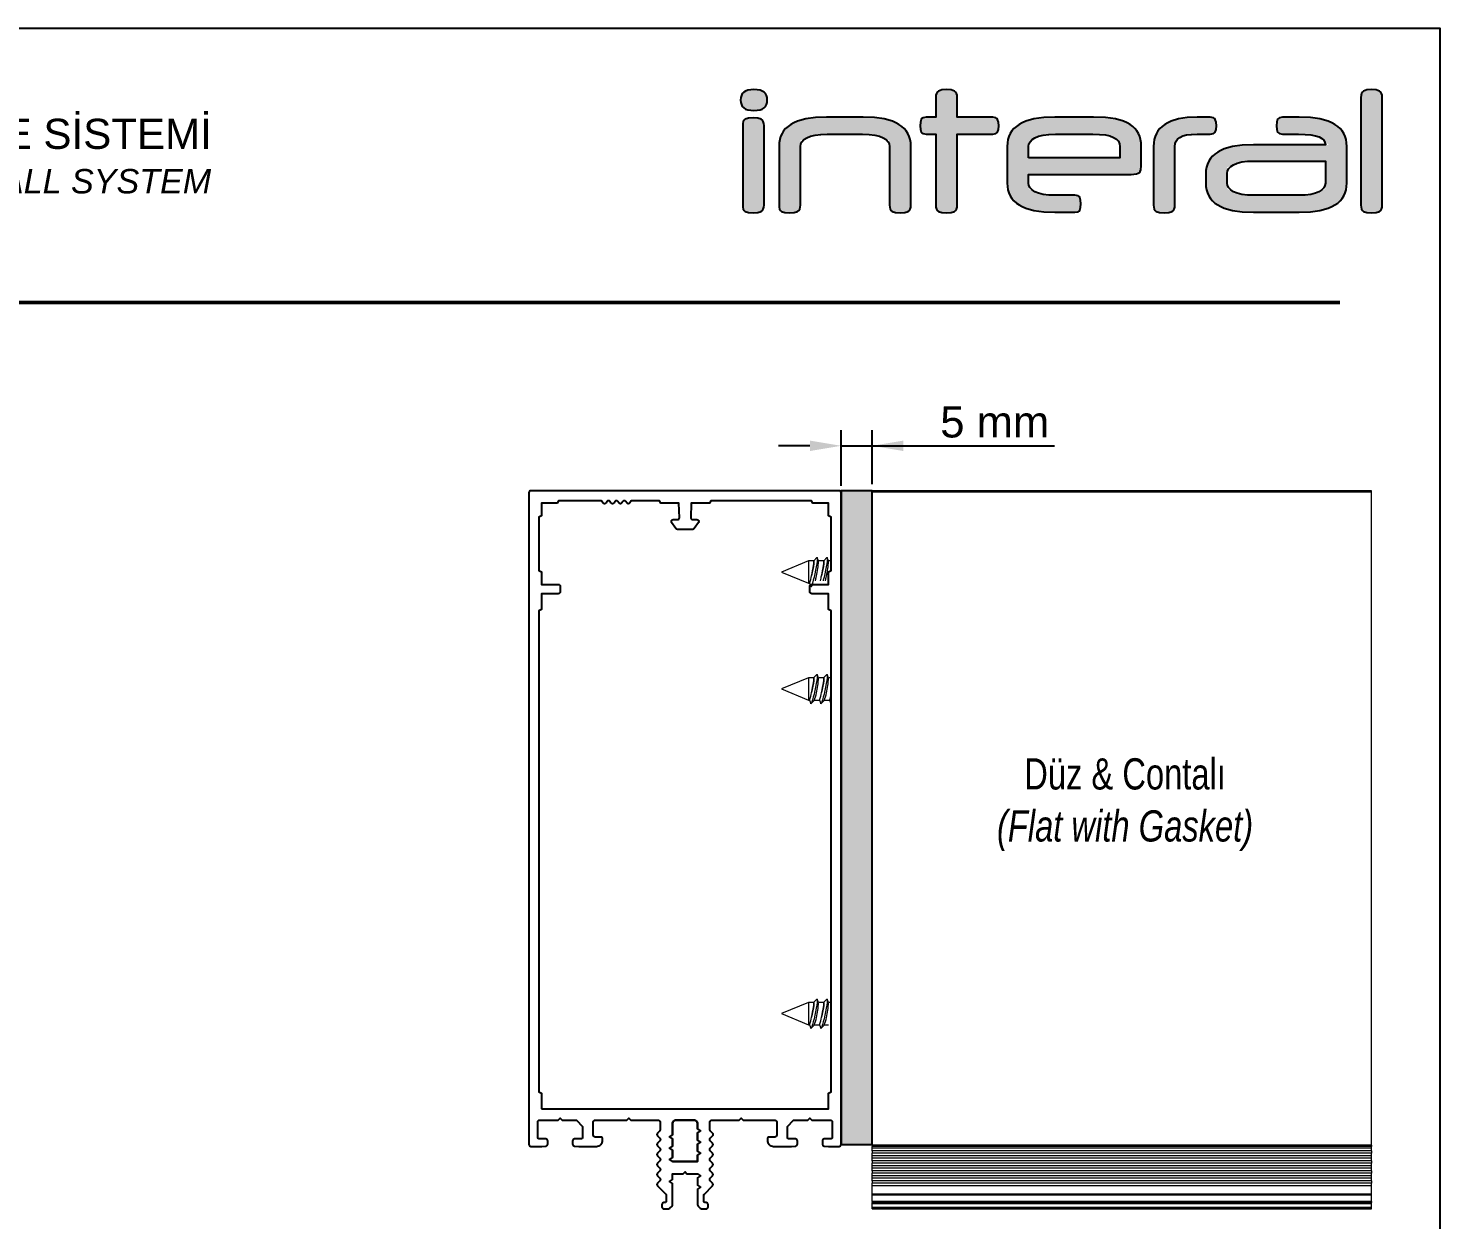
# Model space of a CAD drawing. Header units: millimetres. Extents: x 226 to 1066, y 456 to 1447.
# Drawn here: x 322.7 to 435.7, y 1004.6 to 1100 of the extents above; entities that cross this region are included whole.
import ezdxf

# ---------------------------------------------------------------- set-up
doc = ezdxf.new("R2010")
doc.units = ezdxf.units.MM
for name, color, linetype in [('ANTET', 140, 'Continuous'), ('Layer1', 7, 'Continuous'), ('PROFIL', 7, 'Continuous'), ('SLD-0', 179, 'Continuous'), ('yazı_numara_k', 11, 'Continuous')]:
    doc.layers.add(name, color=color, linetype=linetype)
doc.styles.add('SLDTEXTSTYLE3', font='TXT', dxfattribs={"width": 0.75})
doc.styles.get("Standard").update_dxf_attribs({"font": 'arial.ttf'})
doc.dimstyles.new('ISO-25$0', dxfattribs={"dimtxt": 2.5, "dimasz": 2.5, "dimexe": 1.25, "dimexo": 0.625, "dimtad": 1, "dimdec": 1, "dimtxsty": 'Standard', "dimcen": 2.5, "dimadec": 0, "dimazin": 0, "dimtfac": 1, "dimtdec": 1, "dimtmove": 0, "dimatfit": 3, "dimfxl": 1, "dimarcsym": 0})

# ---------------------------------------------------------------- blocks, each defined once
blk = doc.blocks.new('*D9')
at = {"color": 0, "lineweight": -2, "transparency": 16777216}
for p, q in [((387.77, 1063.4), (387.77, 1067.86)), ((390.27, 1063.54), (390.27, 1067.86)), ((385.27, 1066.61), (382.77, 1066.61)), ((387.77, 1066.61), (404.88, 1066.61)), ((387.77, 1066.61), (390.27, 1066.61))]:
    blk.add_line(p, q, dxfattribs=at)
at = {"color": 0, "transparency": 16777216}
for points in [[(385.27, 1066.19), (385.27, 1067.03), (387.77, 1066.61)], [(392.77, 1067.03), (392.77, 1066.19), (390.27, 1066.61)]]:
    blk.add_solid(points, dxfattribs=at)
at = {"layer": 'Defpoints', "color": 0, "transparency": 16777216}
for p in [(390.27, 1066.61), (390.27, 1062.91), (387.77, 1062.77)]:
    blk.add_point(p, dxfattribs=at)
at = {"color": 0, "transparency": 16777216, "insert": (400.08, 1068.51), "char_height": 2.5, "attachment_point": 5}
blk.add_mtext('{5 mm}', dxfattribs=at)
blk = doc.blocks.new('İnteral Logo - 2D')
at = {"layer": 'PROFIL', "ltscale": 10}
h = blk.add_hatch(color=7, dxfattribs=at)
h.paths.add_polyline_path([(2732.47, 1117.8), (2732.47, 1124.16), (2732.45, 1124.34), (2732.41, 1124.48), (2732.35, 1124.6), (2732.25, 1124.67), (2731.98, 1124.76), (2731.61, 1124.79), (2731.23, 1124.76), (2730.97, 1124.67), (2730.87, 1124.6), (2730.81, 1124.48), (2730.77, 1124.34), (2730.76, 1124.16), (2730.76, 1117.8), (2730.77, 1117.62), (2730.81, 1117.48), (2730.87, 1117.36), (2730.97, 1117.29), (2731.23, 1117.2), (2731.61, 1117.17), (2731.98, 1117.2), (2732.25, 1117.29), (2732.35, 1117.36), (2732.41, 1117.48), (2732.45, 1117.62)])
h.paths.add_polyline_path([(2732.72, 1126.21), (2732.71, 1126.41), (2732.66, 1126.58), (2732.58, 1126.73), (2732.47, 1126.84), (2732.33, 1126.93), (2732.15, 1127), (2731.92, 1127.03), (2731.66, 1127.05), (2731.4, 1127.03), (2731.17, 1127), (2730.99, 1126.93), (2730.84, 1126.84), (2730.73, 1126.73), (2730.66, 1126.58), (2730.61, 1126.41), (2730.59, 1126.21), (2730.61, 1126.01), (2730.66, 1125.84), (2730.73, 1125.69), (2730.84, 1125.58), (2730.99, 1125.49), (2731.17, 1125.42), (2731.4, 1125.39), (2731.66, 1125.37), (2731.92, 1125.39), (2732.15, 1125.42), (2732.33, 1125.49), (2732.47, 1125.58), (2732.58, 1125.69), (2732.66, 1125.84), (2732.71, 1126.01)])
for points in [[(2751.25, 1123.85), (2751.27, 1124.15), (2751.25, 1124.44), (2751.18, 1124.66), (2751.13, 1124.74), (2751.04, 1124.79), (2750.79, 1124.84), (2747.94, 1124.84), (2747.94, 1126.41), (2747.93, 1126.59), (2747.89, 1126.74), (2747.82, 1126.85), (2747.73, 1126.92), (2747.46, 1127.02), (2747.08, 1127.05), (2746.7, 1127.02), (2746.44, 1126.92), (2746.35, 1126.85), (2746.28, 1126.74), (2746.24, 1126.59), (2746.23, 1126.41), (2746.23, 1124.84), (2745.46, 1124.84), (2745.21, 1124.79), (2745.12, 1124.74), (2745.06, 1124.66), (2745, 1124.44), (2744.98, 1124.15), (2745, 1123.85), (2745.06, 1123.64), (2745.12, 1123.57), (2745.21, 1123.52), (2745.46, 1123.47), (2746.23, 1123.47), (2746.23, 1117.8), (2746.24, 1117.62), (2746.28, 1117.48), (2746.35, 1117.36), (2746.44, 1117.29), (2746.7, 1117.2), (2747.08, 1117.17), (2747.46, 1117.2), (2747.73, 1117.29), (2747.82, 1117.36), (2747.89, 1117.48), (2747.93, 1117.62), (2747.94, 1117.8), (2747.94, 1123.47), (2750.79, 1123.47), (2751.04, 1123.52), (2751.13, 1123.57), (2751.18, 1123.64)], [(2743.86, 1123.73), (2743.7, 1123.92), (2743.51, 1124.09), (2743.28, 1124.25), (2743.03, 1124.39), (2742.75, 1124.51), (2742.09, 1124.69), (2741.32, 1124.8), (2740.42, 1124.84), (2737.48, 1124.84), (2736.59, 1124.8), (2735.81, 1124.69), (2735.16, 1124.51), (2734.87, 1124.39), (2734.62, 1124.25), (2734.4, 1124.09), (2734.2, 1123.92), (2734.04, 1123.73), (2733.91, 1123.52), (2733.8, 1123.29), (2733.73, 1123.04), (2733.68, 1122.77), (2733.67, 1122.49), (2733.67, 1117.8), (2733.68, 1117.62), (2733.72, 1117.48), (2733.79, 1117.36), (2733.88, 1117.29), (2734.14, 1117.2), (2734.52, 1117.17), (2734.89, 1117.2), (2735.16, 1117.29), (2735.26, 1117.36), (2735.33, 1117.48), (2735.37, 1117.62), (2735.38, 1117.8), (2735.38, 1122.98), (2736.48, 1123.44), (2737.54, 1123.47), (2741.34, 1123.47), (2742.52, 1122.98), (2742.52, 1117.8), (2742.54, 1117.62), (2742.58, 1117.48), (2742.64, 1117.36), (2742.73, 1117.29), (2743, 1117.2), (2743.37, 1117.17), (2743.75, 1117.2), (2744.02, 1117.29), (2744.11, 1117.36), (2744.18, 1117.48), (2744.22, 1117.62), (2744.24, 1117.8), (2744.24, 1122.49), (2744.22, 1122.77), (2744.18, 1123.04), (2744.1, 1123.29), (2744, 1123.52)], [(2768.68, 1123.85), (2768.7, 1124.15), (2768.68, 1124.44), (2768.61, 1124.66), (2768.55, 1124.74), (2768.47, 1124.79), (2768.21, 1124.84), (2767.16, 1124.84), (2766.36, 1124.8), (2765.67, 1124.69), (2765.07, 1124.51), (2764.81, 1124.39), (2764.57, 1124.26), (2764.36, 1124.1), (2764.18, 1123.93), (2764.02, 1123.74), (2763.9, 1123.53), (2763.8, 1123.3), (2763.73, 1123.05), (2763.69, 1122.79), (2763.67, 1122.5), (2763.67, 1117.8), (2763.69, 1117.62), (2763.72, 1117.48), (2763.79, 1117.36), (2763.88, 1117.29), (2764.15, 1117.2), (2764.52, 1117.17), (2764.9, 1117.2), (2765.17, 1117.29), (2765.26, 1117.36), (2765.33, 1117.48), (2765.37, 1117.62), (2765.38, 1117.8), (2765.38, 1122.5), (2765.41, 1122.72), (2765.48, 1122.91), (2765.6, 1123.08), (2765.78, 1123.22), (2766.01, 1123.33), (2766.32, 1123.41), (2766.7, 1123.46), (2767.16, 1123.47), (2768.21, 1123.47), (2768.47, 1123.52), (2768.55, 1123.57), (2768.61, 1123.64)]]:
    blk.add_hatch(color=7, dxfattribs=at).paths.add_polyline_path(points)
at = {"layer": 'PROFIL', "ltscale": 10, "true_color": 0xfed100}
blk.add_hatch(color=40, dxfattribs=at).paths.add_polyline_path([(2781.99, 1126.41), (2781.98, 1126.59), (2781.94, 1126.74), (2781.87, 1126.85), (2781.78, 1126.92), (2781.51, 1127.02), (2781.13, 1127.05), (2780.75, 1127.02), (2780.49, 1126.92), (2780.4, 1126.85), (2780.33, 1126.74), (2780.29, 1126.59), (2780.28, 1126.41), (2780.28, 1117.8), (2780.29, 1117.62), (2780.33, 1117.48), (2780.4, 1117.36), (2780.49, 1117.29), (2780.75, 1117.2), (2781.13, 1117.17), (2781.51, 1117.2), (2781.78, 1117.29), (2781.87, 1117.36), (2781.94, 1117.48), (2781.98, 1117.62), (2781.99, 1117.8)])
at = {"layer": 'PROFIL', "ltscale": 10}
h = blk.add_hatch(color=7, dxfattribs=at)
h.paths.add_polyline_path([(2759.81, 1124.8), (2758.87, 1124.84), (2755.76, 1124.84), (2754.87, 1124.8), (2754.09, 1124.69), (2753.44, 1124.51), (2753.15, 1124.39), (2752.9, 1124.25), (2752.68, 1124.09), (2752.48, 1123.92), (2752.32, 1123.73), (2752.18, 1123.52), (2752.08, 1123.29), (2752.01, 1123.04), (2751.96, 1122.77), (2751.95, 1122.49), (2751.95, 1119.56), (2751.96, 1119.28), (2752.01, 1119.02), (2752.08, 1118.77), (2752.18, 1118.54), (2752.32, 1118.33), (2752.48, 1118.14), (2752.68, 1117.96), (2752.9, 1117.81), (2753.15, 1117.67), (2753.44, 1117.55), (2754.09, 1117.37), (2754.87, 1117.26), (2755.76, 1117.22), (2757.36, 1117.22), (2757.62, 1117.26), (2757.7, 1117.32), (2757.76, 1117.39), (2757.83, 1117.61), (2757.85, 1117.91), (2757.83, 1118.2), (2757.76, 1118.41), (2757.7, 1118.49), (2757.62, 1118.54), (2757.36, 1118.58), (2754.84, 1118.58), (2753.66, 1119.09), (2753.66, 1120.25), (2761.88, 1120.25), (2762.3, 1120.29), (2762.44, 1120.34), (2762.54, 1120.4), (2762.61, 1120.49), (2762.65, 1120.61), (2762.69, 1120.94), (2762.69, 1122.49), (2762.67, 1122.78), (2762.63, 1123.04), (2762.56, 1123.29), (2762.46, 1123.52), (2762.34, 1123.74), (2762.18, 1123.93), (2762, 1124.1), (2761.79, 1124.26), (2761.55, 1124.39), (2761.27, 1124.51), (2760.61, 1124.69)])
h.paths.add_polyline_path([(2760.98, 1121.59), (2760.98, 1122.49), (2760.95, 1122.71), (2760.85, 1122.91), (2760.69, 1123.08), (2760.47, 1123.22), (2760.18, 1123.33), (2759.81, 1123.41), (2759.35, 1123.46), (2758.82, 1123.47), (2755.81, 1123.47), (2755.29, 1123.46), (2754.84, 1123.4), (2754.46, 1123.31), (2754.17, 1123.19), (2753.95, 1123.04), (2753.79, 1122.87), (2753.69, 1122.69), (2753.66, 1122.49), (2753.66, 1121.59)], flags=16)
at = {"layer": 'PROFIL', "ltscale": 10, "true_color": 0xfed100}
h = blk.add_hatch(color=40, dxfattribs=at)
h.paths.add_polyline_path([(2779.15, 1119.56), (2779.15, 1122.49), (2779.13, 1122.77), (2779.09, 1123.04), (2779.01, 1123.29), (2778.91, 1123.52), (2778.78, 1123.73), (2778.61, 1123.92), (2778.42, 1124.09), (2778.19, 1124.25), (2777.94, 1124.39), (2777.66, 1124.51), (2777, 1124.69), (2776.23, 1124.8), (2775.33, 1124.84), (2774.01, 1124.84), (2773.76, 1124.79), (2773.67, 1124.74), (2773.61, 1124.67), (2773.54, 1124.45), (2773.51, 1124.15), (2773.54, 1123.85), (2773.61, 1123.64), (2773.67, 1123.57), (2773.76, 1123.52), (2774.01, 1123.47), (2776.26, 1123.47), (2776.93, 1123.25), (2777.15, 1123.13), (2777.71, 1122.62), (2771.67, 1122.62), (2770.77, 1122.59), (2770, 1122.48), (2769.34, 1122.29), (2769.06, 1122.18), (2768.81, 1122.04), (2768.58, 1121.88), (2768.39, 1121.71), (2768.22, 1121.52), (2768.09, 1121.31), (2767.99, 1121.08), (2767.91, 1120.83), (2767.87, 1120.56), (2767.85, 1120.28), (2767.85, 1119.56), (2767.87, 1119.28), (2767.91, 1119.02), (2767.99, 1118.77), (2768.09, 1118.54), (2768.22, 1118.33), (2768.39, 1118.14), (2768.58, 1117.96), (2768.81, 1117.81), (2769.06, 1117.67), (2769.34, 1117.55), (2770, 1117.37), (2770.77, 1117.26), (2771.67, 1117.22), (2775.33, 1117.22), (2776.23, 1117.26), (2777, 1117.37), (2777.66, 1117.55), (2777.94, 1117.67), (2778.19, 1117.81), (2778.42, 1117.96), (2778.61, 1118.14), (2778.78, 1118.33), (2778.91, 1118.54), (2779.01, 1118.77), (2779.09, 1119.02), (2779.13, 1119.28)])
h.paths.add_polyline_path([(2777.44, 1119.09), (2776.33, 1118.62), (2775.28, 1118.58), (2770.75, 1118.58), (2769.56, 1119.09), (2769.56, 1120.82), (2770.67, 1121.28), (2771.72, 1121.32), (2777.44, 1121.32)], flags=16)
at = {"layer": 'PROFIL', "color": 7, "ltscale": 10}
for points in [[(2732.72, 1126.21), (2732.71, 1126.41), (2732.66, 1126.58), (2732.58, 1126.73), (2732.47, 1126.84), (2732.33, 1126.93), (2732.15, 1127), (2731.92, 1127.03), (2731.66, 1127.05), (2731.4, 1127.03), (2731.17, 1127), (2730.99, 1126.93), (2730.84, 1126.84), (2730.73, 1126.73), (2730.66, 1126.58), (2730.61, 1126.41), (2730.59, 1126.21), (2730.61, 1126.01), (2730.66, 1125.84), (2730.73, 1125.69), (2730.84, 1125.58), (2730.99, 1125.49), (2731.17, 1125.42), (2731.4, 1125.39), (2731.66, 1125.37), (2731.92, 1125.39), (2732.15, 1125.42), (2732.33, 1125.49), (2732.47, 1125.58), (2732.58, 1125.69), (2732.66, 1125.84), (2732.71, 1126.01)], [(2751.25, 1123.85), (2751.27, 1124.15), (2751.25, 1124.44), (2751.18, 1124.66), (2751.13, 1124.74), (2751.04, 1124.79), (2750.79, 1124.84), (2747.94, 1124.84), (2747.94, 1126.41), (2747.93, 1126.59), (2747.89, 1126.74), (2747.82, 1126.85), (2747.73, 1126.92), (2747.46, 1127.02), (2747.08, 1127.05), (2746.7, 1127.02), (2746.44, 1126.92), (2746.35, 1126.85), (2746.28, 1126.74), (2746.24, 1126.59), (2746.23, 1126.41), (2746.23, 1124.84), (2745.46, 1124.84), (2745.21, 1124.79), (2745.12, 1124.74), (2745.06, 1124.66), (2745, 1124.44), (2744.98, 1124.15), (2745, 1123.85), (2745.06, 1123.64), (2745.12, 1123.57), (2745.21, 1123.52), (2745.46, 1123.47), (2746.23, 1123.47), (2746.23, 1117.8), (2746.24, 1117.62), (2746.28, 1117.48), (2746.35, 1117.36), (2746.44, 1117.29), (2746.7, 1117.2), (2747.08, 1117.17), (2747.46, 1117.2), (2747.73, 1117.29), (2747.82, 1117.36), (2747.89, 1117.48), (2747.93, 1117.62), (2747.94, 1117.8), (2747.94, 1123.47), (2750.79, 1123.47), (2751.04, 1123.52), (2751.13, 1123.57), (2751.18, 1123.64)], [(2732.47, 1117.8), (2732.47, 1124.16), (2732.45, 1124.34), (2732.41, 1124.48), (2732.35, 1124.6), (2732.25, 1124.67), (2731.98, 1124.76), (2731.61, 1124.79), (2731.23, 1124.76), (2730.97, 1124.67), (2730.87, 1124.6), (2730.81, 1124.48), (2730.77, 1124.34), (2730.76, 1124.16), (2730.76, 1117.8), (2730.77, 1117.62), (2730.81, 1117.48), (2730.87, 1117.36), (2730.97, 1117.29), (2731.23, 1117.2), (2731.61, 1117.17), (2731.98, 1117.2), (2732.25, 1117.29), (2732.35, 1117.36), (2732.41, 1117.48), (2732.45, 1117.62)], [(2743.86, 1123.73), (2743.7, 1123.92), (2743.51, 1124.09), (2743.28, 1124.25), (2743.03, 1124.39), (2742.75, 1124.51), (2742.09, 1124.69), (2741.32, 1124.8), (2740.42, 1124.84), (2737.48, 1124.84), (2736.59, 1124.8), (2735.81, 1124.69), (2735.16, 1124.51), (2734.87, 1124.39), (2734.62, 1124.25), (2734.4, 1124.09), (2734.2, 1123.92), (2734.04, 1123.73), (2733.91, 1123.52), (2733.8, 1123.29), (2733.73, 1123.04), (2733.68, 1122.77), (2733.67, 1122.49), (2733.67, 1117.8), (2733.68, 1117.62), (2733.72, 1117.48), (2733.79, 1117.36), (2733.88, 1117.29), (2734.14, 1117.2), (2734.52, 1117.17), (2734.89, 1117.2), (2735.16, 1117.29), (2735.26, 1117.36), (2735.33, 1117.48), (2735.37, 1117.62), (2735.38, 1117.8), (2735.38, 1122.49), (2735.41, 1122.69), (2735.51, 1122.87), (2735.67, 1123.04), (2735.89, 1123.19), (2736.19, 1123.31), (2736.56, 1123.4), (2737.01, 1123.46), (2737.54, 1123.47), (2740.37, 1123.47), (2740.89, 1123.46), (2741.34, 1123.4), (2741.72, 1123.31), (2742.01, 1123.19), (2742.24, 1123.04), (2742.4, 1122.87), (2742.49, 1122.69), (2742.52, 1122.49), (2742.52, 1117.8), (2742.54, 1117.62), (2742.58, 1117.48), (2742.64, 1117.36), (2742.73, 1117.29), (2743, 1117.2), (2743.37, 1117.17), (2743.75, 1117.2), (2744.02, 1117.29), (2744.11, 1117.36), (2744.18, 1117.48), (2744.22, 1117.62), (2744.24, 1117.8), (2744.24, 1122.49), (2744.22, 1122.77), (2744.18, 1123.04), (2744.1, 1123.29), (2744, 1123.52)], [(2762, 1124.1), (2761.79, 1124.26), (2761.55, 1124.39), (2761.27, 1124.51), (2760.61, 1124.69), (2759.81, 1124.8), (2758.87, 1124.84), (2755.76, 1124.84), (2754.87, 1124.8), (2754.09, 1124.69), (2753.44, 1124.51), (2753.15, 1124.39), (2752.9, 1124.25), (2752.68, 1124.09), (2752.48, 1123.92), (2752.32, 1123.73), (2752.18, 1123.52), (2752.08, 1123.29), (2752.01, 1123.04), (2751.96, 1122.77), (2751.95, 1122.49), (2751.95, 1119.56), (2751.96, 1119.28), (2752.01, 1119.02), (2752.08, 1118.77), (2752.18, 1118.54), (2752.32, 1118.33), (2752.48, 1118.14), (2752.68, 1117.96), (2752.9, 1117.81), (2753.15, 1117.67), (2753.44, 1117.55), (2754.09, 1117.37), (2754.87, 1117.26), (2755.76, 1117.22), (2757.36, 1117.22), (2757.62, 1117.26), (2757.7, 1117.32), (2757.76, 1117.39), (2757.83, 1117.61), (2757.85, 1117.91), (2757.83, 1118.2), (2757.76, 1118.41), (2757.7, 1118.49), (2757.62, 1118.54), (2757.36, 1118.58), (2755.81, 1118.58), (2755.29, 1118.6), (2754.84, 1118.65), (2754.46, 1118.74), (2754.17, 1118.87), (2753.95, 1119.02), (2753.79, 1119.19), (2753.69, 1119.37), (2753.66, 1119.56), (2753.66, 1120.25), (2761.88, 1120.25), (2762.3, 1120.29), (2762.44, 1120.34), (2762.54, 1120.4), (2762.61, 1120.49), (2762.65, 1120.61), (2762.69, 1120.94), (2762.69, 1122.49), (2762.67, 1122.78), (2762.63, 1123.04), (2762.56, 1123.29), (2762.46, 1123.52), (2762.34, 1123.74), (2762.18, 1123.93)], [(2768.68, 1123.85), (2768.7, 1124.15), (2768.68, 1124.44), (2768.61, 1124.66), (2768.55, 1124.74), (2768.47, 1124.79), (2768.21, 1124.84), (2767.16, 1124.84), (2766.36, 1124.8), (2765.67, 1124.69), (2765.07, 1124.51), (2764.81, 1124.39), (2764.57, 1124.26), (2764.36, 1124.1), (2764.18, 1123.93), (2764.02, 1123.74), (2763.9, 1123.53), (2763.8, 1123.3), (2763.73, 1123.05), (2763.69, 1122.79), (2763.67, 1122.5), (2763.67, 1117.8), (2763.69, 1117.62), (2763.72, 1117.48), (2763.79, 1117.36), (2763.88, 1117.29), (2764.15, 1117.2), (2764.52, 1117.17), (2764.9, 1117.2), (2765.17, 1117.29), (2765.26, 1117.36), (2765.33, 1117.48), (2765.37, 1117.62), (2765.38, 1117.8), (2765.38, 1122.5), (2765.41, 1122.72), (2765.48, 1122.91), (2765.6, 1123.08), (2765.78, 1123.22), (2766.01, 1123.33), (2766.32, 1123.41), (2766.7, 1123.46), (2767.16, 1123.47), (2768.21, 1123.47), (2768.47, 1123.52), (2768.55, 1123.57), (2768.61, 1123.64)], [(2753.66, 1121.59), (2753.66, 1122.49), (2753.69, 1122.69), (2753.79, 1122.87), (2753.95, 1123.04), (2754.17, 1123.19), (2754.46, 1123.31), (2754.84, 1123.4), (2755.29, 1123.46), (2755.81, 1123.47), (2758.82, 1123.47), (2759.35, 1123.46), (2759.81, 1123.41), (2760.18, 1123.33), (2760.47, 1123.22), (2760.69, 1123.08), (2760.85, 1122.91), (2760.95, 1122.71), (2760.98, 1122.49), (2760.98, 1121.59)]]:
    blk.add_lwpolyline(points, close=True, dxfattribs=at)
at = {"layer": 'PROFIL', "color": 40, "ltscale": 10, "true_color": 0xfed100}
for points in [[(2781.99, 1117.8), (2781.99, 1126.41), (2781.98, 1126.59), (2781.94, 1126.74), (2781.87, 1126.85), (2781.78, 1126.92), (2781.51, 1127.02), (2781.13, 1127.05), (2780.75, 1127.02), (2780.49, 1126.92), (2780.4, 1126.85), (2780.33, 1126.74), (2780.29, 1126.59), (2780.28, 1126.41), (2780.28, 1117.8), (2780.29, 1117.62), (2780.33, 1117.48), (2780.4, 1117.36), (2780.49, 1117.29), (2780.75, 1117.2), (2781.13, 1117.17), (2781.51, 1117.2), (2781.78, 1117.29), (2781.87, 1117.36), (2781.94, 1117.48), (2781.98, 1117.62)], [(2779.15, 1119.56), (2779.15, 1122.49), (2779.13, 1122.77), (2779.09, 1123.04), (2779.01, 1123.29), (2778.91, 1123.52), (2778.78, 1123.73), (2778.61, 1123.92), (2778.42, 1124.09), (2778.19, 1124.25), (2777.94, 1124.39), (2777.66, 1124.51), (2777, 1124.69), (2776.23, 1124.8), (2775.33, 1124.84), (2774.01, 1124.84), (2773.76, 1124.79), (2773.67, 1124.74), (2773.61, 1124.67), (2773.54, 1124.45), (2773.51, 1124.15), (2773.54, 1123.85), (2773.61, 1123.64), (2773.67, 1123.57), (2773.76, 1123.52), (2774.01, 1123.47), (2775.28, 1123.47), (2775.81, 1123.46), (2776.27, 1123.42), (2776.64, 1123.35), (2776.93, 1123.25), (2777.15, 1123.13), (2777.31, 1122.99), (2777.4, 1122.82), (2777.44, 1122.64), (2777.44, 1122.62), (2771.67, 1122.62), (2770.77, 1122.59), (2770, 1122.48), (2769.34, 1122.29), (2769.06, 1122.18), (2768.81, 1122.04), (2768.58, 1121.88), (2768.39, 1121.71), (2768.22, 1121.52), (2768.09, 1121.31), (2767.99, 1121.08), (2767.91, 1120.83), (2767.87, 1120.56), (2767.85, 1120.28), (2767.85, 1119.56), (2767.87, 1119.28), (2767.91, 1119.02), (2767.99, 1118.77), (2768.09, 1118.54), (2768.22, 1118.33), (2768.39, 1118.14), (2768.58, 1117.96), (2768.81, 1117.81), (2769.06, 1117.67), (2769.34, 1117.55), (2770, 1117.37), (2770.77, 1117.26), (2771.67, 1117.22), (2775.33, 1117.22), (2776.23, 1117.26), (2777, 1117.37), (2777.66, 1117.55), (2777.94, 1117.67), (2778.19, 1117.81), (2778.42, 1117.96), (2778.61, 1118.14), (2778.78, 1118.33), (2778.91, 1118.54), (2779.01, 1118.77), (2779.09, 1119.02), (2779.13, 1119.28)], [(2769.56, 1119.56), (2769.56, 1120.33), (2769.6, 1120.53), (2769.69, 1120.72), (2769.85, 1120.88), (2770.08, 1121.03), (2770.37, 1121.16), (2770.74, 1121.25), (2771.19, 1121.3), (2771.72, 1121.32), (2777.44, 1121.32), (2777.44, 1119.56), (2777.4, 1119.37), (2777.31, 1119.19), (2777.15, 1119.02), (2776.92, 1118.87), (2776.63, 1118.74), (2776.26, 1118.65), (2775.81, 1118.6), (2775.28, 1118.58), (2771.72, 1118.58), (2771.19, 1118.6), (2770.74, 1118.65), (2770.37, 1118.74), (2770.08, 1118.87), (2769.85, 1119.02), (2769.69, 1119.19), (2769.6, 1119.37)]]:
    blk.add_lwpolyline(points, close=True, dxfattribs=at)
blk = doc.blocks.new('MN50.S.1')
at = {"color": 252}
blk.add_lwpolyline([(9907.25, 888.56), (9907.25, 1185.56), (10117.25, 1185.56), (10117.25, 888.56)], close=True, dxfattribs=at)
at = {"color": 0, "const_width": 0.3}
blk.add_lwpolyline([(9915.28, 1163.6), (10109.25, 1163.6)], dxfattribs=at)
at = {"layer": 'yazı_numara_k', "color": 140}
blk.add_blockref('İnteral Logo - 2D', (7330.65, 53.6), dxfattribs=at)
at = {"layer": 'yazı_numara_k', "color": 0, "insert": (9953.31, 1178.31), "char_height": 2.414, "attachment_point": 1}
blk.add_mtext('{\\fArial|b0|i0|c238|p34;ISI YALITIMLI GİYDİRME CEPHE SİSTEMİ\\P\\fArial|b0|i1|c238|p34;\\H0.809524x;THERMALLY INSULATED CURTAIN WALL SYSTEM}', dxfattribs=at)
blk = doc.blocks.new('K.F.İ.5B')
at = {"ltscale": 0.1}
blk.add_hatch(color=1, dxfattribs=at).paths.add_polyline_path([(905.74, 1338.87), (908.24, 1338.87), (908.24, 1391.22), (905.74, 1391.22)])
at = {"color": 7, "linetype": 'Continuous', "lineweight": 15}
for p, q in [((908.49, 1391.22), (905.74, 1391.22)), ((905.74, 1338.87), (905.74, 1391.12)), ((905.74, 1338.87), (905.74, 1391.12)), ((908.24, 1338.87), (908.24, 1391.22)), ((948.24, 1391.12), (908.24, 1391.12)), ((948.24, 1391.22), (908.49, 1391.22)), ((948.24, 1391.12), (948.24, 1391.22)), ((948.24, 1338.82), (948.24, 1391.12)), ((903.13, 1385.6), (900.98, 1384.7)), ((903.56, 1385.6), (903.13, 1385.6)), ((903.13, 1385.6), (903.13, 1383.81)), ((903.81, 1385.87), (903.56, 1385.62)), ((903.94, 1385.58), (903.83, 1385.87)), ((904.36, 1385.6), (903.93, 1385.6)), ((904.61, 1385.87), (904.36, 1385.62)), ((904.74, 1385.58), (904.63, 1385.87)), ((904.94, 1385.6), (904.73, 1385.6)), ((900.98, 1384.7), (903.13, 1383.81)), ((903.13, 1383.81), (903.22, 1383.81)), ((903.21, 1383.82), (903.32, 1383.54)), ((903.34, 1383.53), (903.49, 1383.69)), ((903.13, 1376.24), (900.98, 1375.35)), ((903.56, 1376.24), (903.13, 1376.24)), ((903.13, 1376.24), (903.13, 1374.45)), ((903.81, 1376.52), (903.56, 1376.26)), ((903.94, 1376.23), (903.83, 1376.51)), ((904.36, 1376.24), (903.93, 1376.24)), ((904.61, 1376.52), (904.36, 1376.26)), ((904.74, 1376.23), (904.63, 1376.51)), ((904.94, 1376.24), (904.73, 1376.24)), ((900.98, 1375.35), (903.13, 1374.45)), ((903.13, 1374.45), (903.22, 1374.45)), ((903.21, 1374.46), (903.32, 1374.18)), ((903.34, 1374.18), (903.59, 1374.43)), ((903.61, 1374.45), (904.02, 1374.45)), ((904.01, 1374.46), (904.12, 1374.18)), ((904.14, 1374.18), (904.39, 1374.43)), ((904.41, 1374.45), (904.82, 1374.45)), ((904.81, 1374.46), (904.92, 1374.18)), ((904.94, 1374.18), (904.94, 1374.18)), ((903.13, 1350.24), (900.98, 1349.35)), ((903.56, 1350.24), (903.13, 1350.24)), ((903.13, 1350.24), (903.13, 1348.45)), ((903.81, 1350.52), (903.56, 1350.26)), ((903.94, 1350.23), (903.83, 1350.51)), ((904.36, 1350.24), (903.93, 1350.24)), ((904.61, 1350.52), (904.36, 1350.26)), ((904.74, 1350.23), (904.63, 1350.51)), ((904.94, 1350.24), (904.73, 1350.24)), ((900.98, 1349.35), (903.13, 1348.45)), ((903.13, 1348.45), (903.22, 1348.45)), ((903.21, 1348.46), (903.32, 1348.18)), ((903.34, 1348.18), (903.59, 1348.43)), ((903.61, 1348.45), (904.02, 1348.45)), ((904.01, 1348.46), (904.12, 1348.18)), ((904.14, 1348.18), (904.39, 1348.43)), ((904.41, 1348.45), (904.74, 1348.45)), ((908.24, 1338.82), (908.24, 1338.87)), ((908.24, 1338.82), (908.24, 1338.72)), ((908.24, 1338.58), (908.24, 1338.72)), ((948.24, 1338.82), (948.24, 1338.72)), ((948.24, 1338.58), (948.24, 1338.72)), ((908.24, 1338.37), (908.24, 1338.58)), ((908.24, 1338.37), (908.24, 1338.18)), ((908.24, 1337.97), (908.24, 1338.18)), ((908.24, 1337.78), (908.24, 1337.97)), ((908.24, 1337.57), (908.24, 1337.78)), ((908.24, 1337.57), (908.24, 1337.38)), ((948.24, 1338.37), (948.24, 1338.58)), ((948.24, 1338.37), (948.24, 1338.18)), ((948.24, 1337.97), (948.24, 1338.18)), ((948.24, 1337.78), (948.24, 1337.97)), ((948.24, 1337.57), (948.24, 1337.78)), ((948.24, 1337.57), (948.24, 1337.38)), ((908.24, 1337.17), (908.24, 1337.38)), ((908.24, 1336.98), (908.24, 1337.17)), ((908.24, 1336.77), (908.24, 1336.98)), ((908.24, 1336.77), (908.24, 1336.58)), ((908.24, 1336.37), (908.24, 1336.58)), ((948.24, 1337.17), (948.24, 1337.38)), ((948.24, 1336.98), (948.24, 1337.17)), ((948.24, 1336.77), (948.24, 1336.98)), ((948.24, 1336.77), (948.24, 1336.58)), ((948.24, 1336.37), (948.24, 1336.58)), ((908.24, 1336.18), (908.24, 1336.37)), ((908.24, 1335.97), (908.24, 1336.18)), ((908.24, 1335.97), (908.24, 1335.78)), ((908.24, 1335.57), (908.24, 1335.78)), ((908.24, 1334.89), (908.24, 1335.57)), ((948.24, 1336.18), (948.24, 1336.37)), ((948.24, 1335.97), (948.24, 1336.18)), ((948.24, 1335.97), (948.24, 1335.78)), ((948.24, 1335.57), (948.24, 1335.78)), ((948.24, 1334.89), (948.24, 1335.57)), ((908.24, 1334.82), (908.24, 1334.89)), ((908.24, 1334.32), (908.24, 1334.82)), ((908.24, 1334.32), (908.24, 1334.22)), ((908.24, 1334.12), (908.24, 1334.22)), ((948.24, 1334.82), (948.24, 1334.89)), ((948.24, 1334.32), (948.24, 1334.82)), ((948.24, 1334.32), (948.24, 1334.22)), ((948.24, 1334.12), (948.24, 1334.22)), ((908.24, 1333.82), (908.24, 1334.12)), ((908.24, 1333.72), (908.24, 1333.82)), ((948.24, 1333.82), (948.24, 1334.12)), ((948.24, 1333.72), (948.24, 1333.82))]:
    blk.add_line(p, q, dxfattribs=at)
at = {"ltscale": 0.1}
blk.add_line((908.24, 1338.87), (908.24, 1338.87), dxfattribs=at)
at = {"color": 8, "linetype": 'Continuous', "lineweight": 15}
for p, q in [((948.24, 1338.82), (908.24, 1338.82)), ((948.24, 1338.72), (908.24, 1338.72)), ((948.24, 1338.58), (908.24, 1338.58)), ((948.24, 1338.37), (908.24, 1338.37)), ((948.24, 1338.18), (908.24, 1338.18)), ((948.24, 1337.97), (908.24, 1337.97)), ((948.24, 1337.78), (908.24, 1337.78)), ((948.24, 1337.57), (908.24, 1337.57)), ((948.24, 1337.38), (908.24, 1337.38)), ((948.24, 1337.17), (908.24, 1337.17)), ((948.24, 1336.98), (908.24, 1336.98)), ((948.24, 1336.77), (908.24, 1336.77)), ((948.24, 1336.58), (908.24, 1336.58)), ((948.24, 1336.37), (908.24, 1336.37)), ((948.24, 1336.18), (908.24, 1336.18)), ((948.24, 1335.97), (908.24, 1335.97)), ((948.24, 1335.78), (908.24, 1335.78)), ((948.24, 1335.57), (908.24, 1335.57)), ((948.24, 1334.89), (908.24, 1334.89)), ((948.24, 1334.82), (908.24, 1334.82)), ((948.24, 1334.32), (908.24, 1334.32)), ((948.24, 1334.22), (908.24, 1334.22)), ((948.24, 1334.12), (908.24, 1334.12)), ((948.24, 1333.82), (908.24, 1333.82))]:
    blk.add_line(p, q, dxfattribs=at)
at = {"color": 7}
blk.add_line((948.24, 1333.72), (908.24, 1333.72), dxfattribs=at)
at = {"ltscale": 0.1}
for points in [[(908.24, 1338.87), (908.24, 1391.22), (905.74, 1391.22, -0.041689), (905.74, 1391.12), (905.74, 1391.12), (905.74, 1338.97), (905.74, 1338.97), (905.74, 1338.87)], [(894.24, 1337.52), (892.24, 1337.52), (891.99, 1337.68), (892.24, 1337.84), (892.24, 1338.42), (891.99, 1338.58), (892.24, 1338.74), (892.24, 1339.32), (891.99, 1339.48), (892.24, 1339.64), (892.24, 1340.57, -0.414214), (892.49, 1340.82), (893.99, 1340.82, -0.414214), (894.24, 1340.57), (894.24, 1340.13), (894.49, 1339.97), (894.24, 1339.81), (894.24, 1339.23), (894.49, 1339.07), (894.24, 1338.91), (894.24, 1338.33), (894.49, 1338.17), (894.24, 1338.01)]]:
    blk.add_lwpolyline(points, format="xyb", close=True, dxfattribs=at)
at = {"color": 7, "linetype": 'Continuous', "lineweight": 15, "flags": 128}
for points in [[(903.81, 1385.87), (903.82, 1385.88), (903.83, 1385.85), (903.83, 1385.75), (903.82, 1385.59), (903.79, 1385.38), (903.75, 1385.13), (903.7, 1384.86), (903.64, 1384.58), (903.58, 1384.3), (903.51, 1384.05), (903.45, 1383.83), (903.4, 1383.67), (903.36, 1383.57), (903.33, 1383.53), (903.32, 1383.54)], [(903.54, 1385.6), (903.56, 1385.62), (903.57, 1385.6), (903.57, 1385.52), (903.56, 1385.36), (903.53, 1385.16), (903.48, 1384.92), (903.43, 1384.67), (903.38, 1384.42)], [(904.34, 1385.6), (904.36, 1385.62), (904.37, 1385.6), (904.37, 1385.52), (904.36, 1385.36), (904.33, 1385.16), (904.28, 1384.92), (904.23, 1384.67), (904.18, 1384.42)], [(904.61, 1385.87), (904.62, 1385.88), (904.63, 1385.85), (904.63, 1385.75), (904.62, 1385.59), (904.59, 1385.38), (904.55, 1385.13), (904.5, 1384.86), (904.44, 1384.58), (904.38, 1384.3), (904.31, 1384.05), (904.31, 1384.02)], [(903.81, 1376.52), (903.82, 1376.52), (903.83, 1376.49), (903.83, 1376.39), (903.82, 1376.24), (903.79, 1376.03), (903.75, 1375.78), (903.7, 1375.5), (903.64, 1375.22), (903.58, 1374.94), (903.51, 1374.69), (903.45, 1374.48), (903.4, 1374.31), (903.36, 1374.21), (903.33, 1374.17), (903.32, 1374.18)], [(903.54, 1376.24), (903.56, 1376.26), (903.57, 1376.25), (903.57, 1376.16), (903.56, 1376.01), (903.53, 1375.8), (903.48, 1375.57), (903.43, 1375.31), (903.38, 1375.07)], [(904.61, 1376.52), (904.62, 1376.52), (904.63, 1376.49), (904.63, 1376.39), (904.62, 1376.24), (904.59, 1376.03), (904.55, 1375.78), (904.5, 1375.5), (904.44, 1375.22), (904.38, 1374.94), (904.31, 1374.69), (904.25, 1374.48), (904.2, 1374.31), (904.16, 1374.21), (904.13, 1374.17), (904.12, 1374.18)], [(904.34, 1376.24), (904.36, 1376.26), (904.37, 1376.25), (904.37, 1376.16), (904.36, 1376.01), (904.33, 1375.8), (904.28, 1375.57), (904.23, 1375.31), (904.18, 1375.07)], [(904.94, 1374.19), (904.93, 1374.17), (904.92, 1374.18)], [(903.81, 1350.52), (903.82, 1350.52), (903.83, 1350.49), (903.83, 1350.39), (903.82, 1350.24), (903.79, 1350.03), (903.75, 1349.78), (903.7, 1349.5), (903.64, 1349.22), (903.58, 1348.94), (903.51, 1348.69), (903.45, 1348.48), (903.4, 1348.31), (903.36, 1348.21), (903.33, 1348.17), (903.32, 1348.18)], [(903.54, 1350.24), (903.56, 1350.26), (903.57, 1350.25), (903.57, 1350.16), (903.56, 1350.01), (903.53, 1349.8), (903.48, 1349.57), (903.43, 1349.31), (903.38, 1349.07)], [(904.61, 1350.52), (904.62, 1350.52), (904.63, 1350.49), (904.63, 1350.39), (904.62, 1350.24), (904.59, 1350.03), (904.55, 1349.78), (904.5, 1349.5), (904.44, 1349.22), (904.38, 1348.94), (904.31, 1348.69), (904.25, 1348.48), (904.2, 1348.31), (904.16, 1348.21), (904.13, 1348.17), (904.12, 1348.18)], [(904.34, 1350.24), (904.36, 1350.26), (904.37, 1350.25), (904.37, 1350.16), (904.36, 1350.01), (904.33, 1349.8), (904.28, 1349.57), (904.23, 1349.31), (904.18, 1349.07)]]:
    blk.add_lwpolyline(points, dxfattribs=at)
at = {"color": 7, "linetype": 'Continuous', "lineweight": 15}
for centre, radius, start, end in [((897.28, 1385.86), 6.66, 347.2191, 357.6371), ((898.08, 1385.86), 6.66, 347.2191, 357.6371), ((900.27, 1384.89), 3.14, 339.9075, 351.3775), ((901.27, 1384.82), 2.54, 341.6088, 350.0006), ((901.07, 1384.89), 3.14, 343.8565, 351.3775), ((902.07, 1384.82), 2.54, 341.6088, 350.0006), ((897.28, 1376.5), 6.66, 347.2191, 357.6371), ((898.08, 1376.5), 6.66, 347.2191, 357.6371), ((900.27, 1375.54), 3.14, 339.9075, 351.3775), ((901.27, 1375.47), 2.54, 336.015, 350.0006), ((901.07, 1375.54), 3.14, 339.9075, 351.3775), ((902.07, 1375.47), 2.54, 336.015, 350.0006), ((901.87, 1375.54), 3.14, 339.9075, 348.2364), ((897.28, 1350.5), 6.66, 347.2191, 357.6371), ((898.08, 1350.5), 6.66, 347.2191, 357.6371), ((900.27, 1349.54), 3.14, 339.9075, 351.3775), ((901.27, 1349.47), 2.54, 336.015, 350.0006), ((901.07, 1349.54), 3.14, 339.9075, 351.3775), ((902.07, 1349.47), 2.54, 336.015, 350.0006)]:
    blk.add_arc(centre, radius, start, end, dxfattribs=at)
for centre in [(903.37, 1384.7), (904.17, 1384.7), (903.37, 1375.35), (904.17, 1375.35), (903.37, 1349.35), (904.17, 1349.35)]:
    blk.add_ellipse(centre, major_axis=(0.189, 0.895), ratio=0.071811, start_param=4.409934, end_param=6.298382, dxfattribs=at)
at = {"layer": 'Layer1', "color": 0, "ltscale": 10}
for points in [[(888.89, 1340.82), (891.09, 1340.82, -0.414214), (891.24, 1340.67), (891.24, 1340.05, -0.198912), (891.2, 1339.94), (891.04, 1339.78, 0.414213), (891.04, 1339.57), (891.23, 1339.38, -0.404139), (891.23, 1339.17), (891.04, 1338.98, 0.414214), (891.04, 1338.77), (891.23, 1338.58, -0.414214), (891.23, 1338.37), (891.04, 1338.18, 0.414214), (891.04, 1337.97), (891.23, 1337.78, -0.414214), (891.23, 1337.57), (891.04, 1337.38, 0.414214), (891.04, 1337.17), (891.23, 1336.98, -0.414214), (891.23, 1336.77), (891.04, 1336.58, 0.414214), (891.04, 1336.37), (891.23, 1336.18, -0.414214), (891.23, 1335.97), (891.04, 1335.78, 0.414214), (891.04, 1335.57), (891.7, 1334.9, -0.198912), (891.74, 1334.8), (891.74, 1334.32, -0.414214), (891.64, 1334.22), (891.54, 1334.22, 0.414214), (891.39, 1334.07), (891.39, 1333.87, 0.414214), (891.54, 1333.72), (891.92, 1333.72, 0.198912), (892.03, 1333.77), (892.2, 1333.94, 0.198913), (892.24, 1334.04), (892.24, 1335.76), (891.99, 1335.92), (892.24, 1336.08), (892.24, 1336.52), (893.09, 1336.52), (893.24, 1336.67), (893.39, 1336.52), (894.24, 1336.52), (894.49, 1336.36), (894.24, 1336.2), (894.24, 1335.62), (894.49, 1335.46), (894.24, 1335.3), (894.24, 1334.04, 0.198913), (894.29, 1333.94), (894.46, 1333.77, 0.198912), (894.57, 1333.72), (894.94, 1333.72, 0.414214), (895.09, 1333.87), (895.09, 1334.07, 0.414214), (894.94, 1334.22), (894.89, 1334.22, -0.414214), (894.74, 1334.37), (894.74, 1334.8, -0.198912), (894.79, 1334.9), (895.45, 1335.57, 0.414214), (895.45, 1335.78), (895.26, 1335.97, -0.414214), (895.26, 1336.18), (895.45, 1336.37, 0.414214), (895.45, 1336.58), (895.26, 1336.77, -0.414214), (895.26, 1336.98), (895.45, 1337.17, 0.414214), (895.45, 1337.38), (895.26, 1337.57, -0.414214), (895.26, 1337.78), (895.45, 1337.97, 0.414214), (895.45, 1338.18), (895.26, 1338.37, -0.414214), (895.26, 1338.58), (895.45, 1338.77, 0.414214), (895.45, 1338.98), (895.26, 1339.17, -0.404139), (895.26, 1339.38), (895.45, 1339.57, 0.414213), (895.45, 1339.78), (895.29, 1339.94, -0.198912), (895.24, 1340.05), (895.24, 1340.67, -0.414214), (895.39, 1340.82), (897.59, 1340.82), (897.74, 1340.97), (897.89, 1340.82), (900.44, 1340.82, -0.414214), (900.59, 1340.67), (900.59, 1339.62, -0.414214), (900.44, 1339.47), (899.99, 1339.47, 0.414214), (899.84, 1339.32), (899.84, 1339.22, 0.414214), (900.34, 1338.72), (901.75, 1338.72, 0.021753), (901.76, 1338.72), (902.11, 1338.75, 0.388879), (902.24, 1338.9), (902.24, 1339.17, 0.414214), (902.09, 1339.32), (901.59, 1339.32, -0.414214), (901.44, 1339.47), (901.44, 1340.32), (901.94, 1340.82), (903.09, 1340.82), (903.24, 1340.97), (903.39, 1340.82), (904.89, 1340.82, -0.414214), (905.04, 1340.67), (905.04, 1339.47, -0.414214), (904.89, 1339.32), (904.39, 1339.32, 0.414214), (904.24, 1339.17), (904.24, 1338.9, 0.389143), (904.38, 1338.75), (904.74, 1338.72, 0.02159), (904.75, 1338.72), (905.59, 1338.72, 0.414214), (905.74, 1338.87), (905.74, 1391.07, 0.414214), (905.59, 1391.22), (880.89, 1391.22, 0.414214), (880.74, 1391.07), (880.74, 1338.87, 0.414214), (880.89, 1338.72), (881.74, 1338.72, 0.02182), (881.76, 1338.72), (882.11, 1338.75, 0.388879), (882.24, 1338.9), (882.24, 1339.17, 0.414214), (882.09, 1339.32), (881.59, 1339.32, -0.414214), (881.44, 1339.47), (881.44, 1340.67, -0.414214), (881.59, 1340.82), (883.09, 1340.82), (883.24, 1340.97), (883.39, 1340.82), (884.54, 1340.82), (885.04, 1340.32), (885.04, 1339.47, -0.414214), (884.89, 1339.32), (884.39, 1339.32, 0.414214), (884.24, 1339.17), (884.24, 1338.9, 0.388879), (884.38, 1338.75), (884.73, 1338.72, 0.021753), (884.74, 1338.72), (886.14, 1338.72, 0.414214), (886.64, 1339.22), (886.64, 1339.32, 0.414214), (886.49, 1339.47), (886.04, 1339.47, -0.414214), (885.89, 1339.62), (885.89, 1340.67, -0.414214), (886.04, 1340.82), (888.59, 1340.82), (888.74, 1340.97)], [(881.74, 1341.72), (904.74, 1341.72), (904.74, 1342.97), (904.94, 1343.09), (904.94, 1381.61), (904.74, 1381.72), (904.74, 1382.97), (903.39, 1382.97, -0.414214), (903.24, 1383.12), (903.24, 1383.57, -0.414214), (903.39, 1383.72), (904.74, 1383.72), (904.74, 1384.72), (904.94, 1384.84), (904.94, 1389.11), (904.74, 1389.22), (904.74, 1390.22), (903.49, 1390.22), (903.38, 1390.42), (895.3, 1390.42), (895.19, 1390.22), (893.74, 1390.22), (893.7, 1389.06, 0.434812), (893.86, 1388.91), (894.19, 1388.92, -0.612801), (894.32, 1388.69), (893.98, 1388.19, -0.249328), (893.86, 1388.12), (892.63, 1388.12, -0.249328), (892.51, 1388.19), (892.17, 1388.69, -0.612801), (892.3, 1388.92), (892.63, 1388.91, 0.434812), (892.79, 1389.06), (892.74, 1390.22), (891.3, 1390.22), (891.19, 1390.42), (888.93, 1390.42), (888.83, 1390.25, -0.57735), (888.57, 1390.25), (888.51, 1390.35, 0.57735), (888.25, 1390.35), (888.19, 1390.25, -0.57735), (887.93, 1390.25), (887.87, 1390.35, 0.57735), (887.61, 1390.35), (887.56, 1390.25, -0.57735), (887.3, 1390.25), (887.24, 1390.35, 0.57735), (886.98, 1390.35), (886.92, 1390.25, -0.57735), (886.66, 1390.25), (886.56, 1390.42), (883.11, 1390.42), (882.99, 1390.22), (881.74, 1390.22), (881.74, 1389.22), (881.54, 1389.11), (881.54, 1384.84), (881.74, 1384.72), (881.74, 1383.72), (883.09, 1383.72, -0.414214), (883.24, 1383.57), (883.24, 1383.12, -0.414214), (883.09, 1382.97), (881.74, 1382.97), (881.74, 1381.72), (881.54, 1381.61), (881.54, 1343.09), (881.74, 1342.97)]]:
    blk.add_lwpolyline(points, format="xyb", close=True, dxfattribs=at)
blk.add_lwpolyline([(892.24, 1339.64), (891.99, 1339.48), (892.24, 1339.32), (892.24, 1338.74), (891.99, 1338.58), (892.24, 1338.42), (892.24, 1337.84), (891.99, 1337.68), (892.24, 1337.52), (894.24, 1337.52), (894.24, 1338.01), (894.49, 1338.17), (894.24, 1338.33), (894.24, 1338.91), (894.49, 1339.07), (894.24, 1339.23), (894.24, 1339.81), (894.49, 1339.97), (894.24, 1340.13), (894.24, 1340.57, 0.414214), (893.99, 1340.82), (892.49, 1340.82, 0.414214), (892.24, 1340.57), (892.24, 1339.64)], format="xyb", dxfattribs=at)

msp = doc.modelspace()

# ---------------------------------------------------------------- block references
msp.add_blockref('K.F.İ.5B', (-517.97, -328.21))
at = {"layer": 'ANTET', "color": 0}
msp.add_blockref('MN50.S.1', (-9681.52, -85.51), dxfattribs=at)

# ---------------------------------------------------------------- texts
at = {"layer": 'SLD-0', "color": 0, "insert": (410.52, 1041.59), "char_height": 2.5, "attachment_point": 2, "style": 'SLDTEXTSTYLE3'}
msp.add_mtext('{\\fArial|b0|i0|c0|p0;Düz & Contalı\\P\\fArial|b0|i1|c0|p0;(Flat with Gasket)}', dxfattribs=at)

# ---------------------------------------------------------------- dimensions: what is measured, and where the dimension line sits
at = {"color": 1}
dim = msp.add_linear_dim(base=(390.27, 1066.61), p1=(387.77, 1062.77), p2=(390.27, 1062.91), text='{5 mm}', dimstyle='ISO-25$0', override={"dimtolj": 0}, dxfattribs=at)
dim.commit()
dim.dimension.update_dxf_attribs({"geometry": '*D9', "text_midpoint": (400.08, 1068.51)})

doc.saveas('drawing.dxf')
